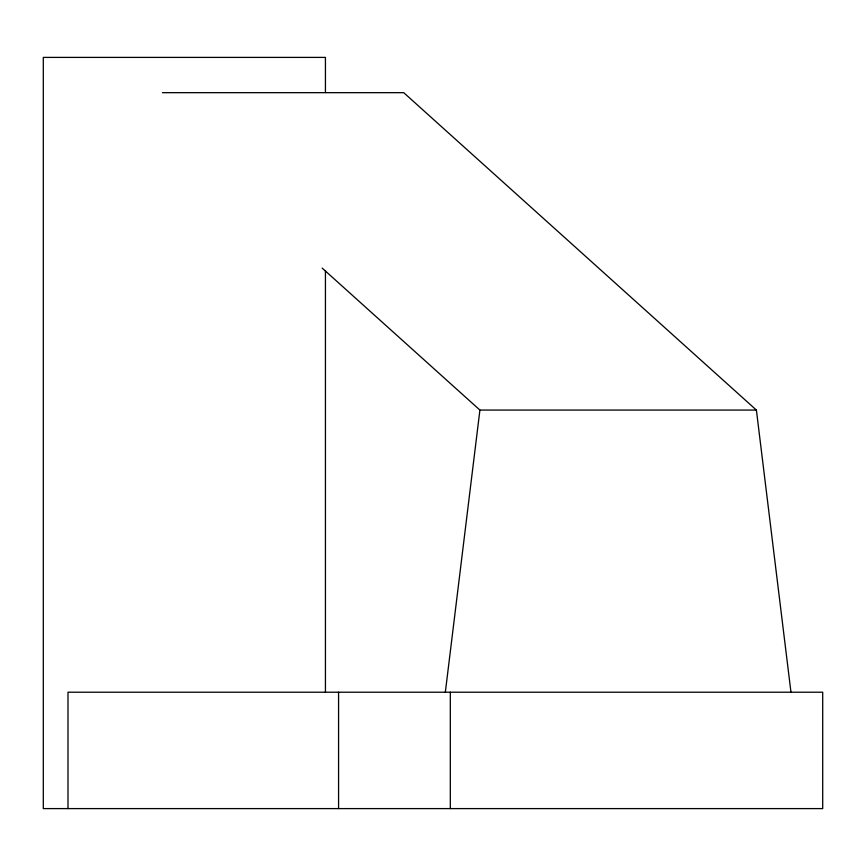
<?xml version="1.0" encoding="UTF-8"?>
<svg xmlns="http://www.w3.org/2000/svg" width="866" height="866" viewBox="0 0 866 866"><rect width="100%" height="100%" fill="white"/><g stroke="black" fill="none" stroke-linecap="round" stroke-linejoin="round"><path stroke-width="1.3" d="M445.34 692.215L479.905 410.073L322.163 268.103M162.44 92.673L403.729 92.673L756.397 410.073L790.961 692.215M479.905 410.073L756.397 410.073M450.32 692.215L450.32 808.595M338.574 692.215L338.574 808.595M325.432 92.532L325.432 57.405L43.3 57.405L43.3 808.595L822.7 808.595L822.7 692.215L67.992 692.215L67.992 808.595M325.432 270.874L325.432 692.399"/></g></svg>
